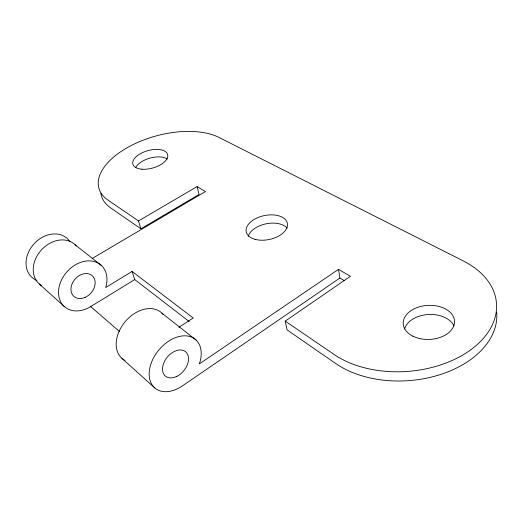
<?xml version="1.0" encoding="UTF-8"?>
<svg xmlns="http://www.w3.org/2000/svg" width="523" height="523" viewBox="0 0 523 523"><rect width="100%" height="100%" fill="white"/><g stroke="black" fill="none" stroke-linecap="round" stroke-linejoin="round"><path stroke-width="0.78" d="M496.7 312.139A92.682 61.322 -4.2 0 1 440.072 374.645A92.682 61.322 -4.2 0 1 335.727 363.537L287.049 329.876L285.231 321.109L350.403 276.275L338.544 269.338L199.348 363.916A31.635 21.391 -50.5 0 0 179.317 336.459A31.635 21.391 -50.5 0 0 149.218 375.599A31.635 21.391 -50.5 0 0 182.468 385.863L339.891 278.046L338.544 269.338M178.931 327.306L193.196 317.984L132.077 271.444L105.692 287.526A27.667 21.168 -48.6 0 0 85.347 261.16A27.667 21.168 -48.6 0 0 58.681 295.09A27.667 21.168 -48.6 0 0 90.695 306.609L134.705 279.563L189.202 321.54M100.861 193.137A68.742 35.669 -15.1 0 0 110.68 207.919L140.896 228.813L199.06 194.458L197.079 186.606L138.484 220.941L108.196 200.263A69.141 35.407 -15.1 0 1 127.396 147.584A69.141 35.407 -15.1 0 1 219.032 137.451L463.228 260.892A93.388 61.099 -4.4 0 1 470.53 349.952A93.388 61.099 -4.4 0 1 334.197 354.535L285.231 321.109M92.002 258.617L205.487 191.529L197.079 186.606M339.891 278.046L344.049 280.518M75.077 244.751L101.599 265.645M161.869 313.127L196.295 340.244M90.159 306.145L119.702 331.654M39.29 284.009L64.538 306.726M121.964 358.399L154.808 387.955M132.077 271.444L134.705 279.563M138.484 220.941L140.896 228.813M41.585 285.682A26.562 20.979 -47.8 0 1 40.892 250.524A26.562 20.979 -47.8 0 1 76.188 245.928M404.586 329.026A25.496 17.089 -2.4 0 1 428.102 314.526A25.496 17.089 -2.4 0 1 453.957 325.875M248.235 236.337A20.868 12.271 -11.6 0 1 265.854 223.851A20.868 12.271 -11.6 0 1 287.173 228.12M135.594 167.713A17.932 9.094 -15.5 0 1 150.062 158.077A17.932 9.094 -15.5 0 1 167.321 159.025M124.964 360.425A30.19 21.391 -49.9 0 1 125.128 321.75A30.19 21.391 -49.9 0 1 163.241 314.676M36.943 280.491A26.248 20.913 -47.6 0 1 33.295 244.692A26.248 20.913 -47.6 0 1 69.925 241.685M176.996 376.272A15.814 10.689 -50.5 0 0 185.998 352.09A15.814 10.689 -50.5 0 0 163.614 363.426A15.814 10.689 -50.5 0 0 176.996 376.272M141.896 169.21A18.037 9.022 -15.5 0 0 167.798 155.527A18.037 9.022 -15.5 0 0 141.073 153.317A18.037 9.022 -15.5 0 0 141.896 169.21M255.1 239.338A21.005 12.199 -11.7 0 0 287.447 225.688A21.005 12.199 -11.7 0 0 257.813 217.607A21.005 12.199 -11.7 0 0 255.1 239.338M412.941 336.184A25.692 17.037 -2.7 0 0 454.278 324.214A25.692 17.037 -2.7 0 0 419.394 306.805A25.692 17.037 -2.7 0 0 412.941 336.184M85.053 297.43A13.833 10.584 -48.6 0 0 92.394 275.85A13.833 10.584 -48.6 0 0 71.703 284.865A13.833 10.584 -48.6 0 0 85.053 297.43"/></g></svg>
